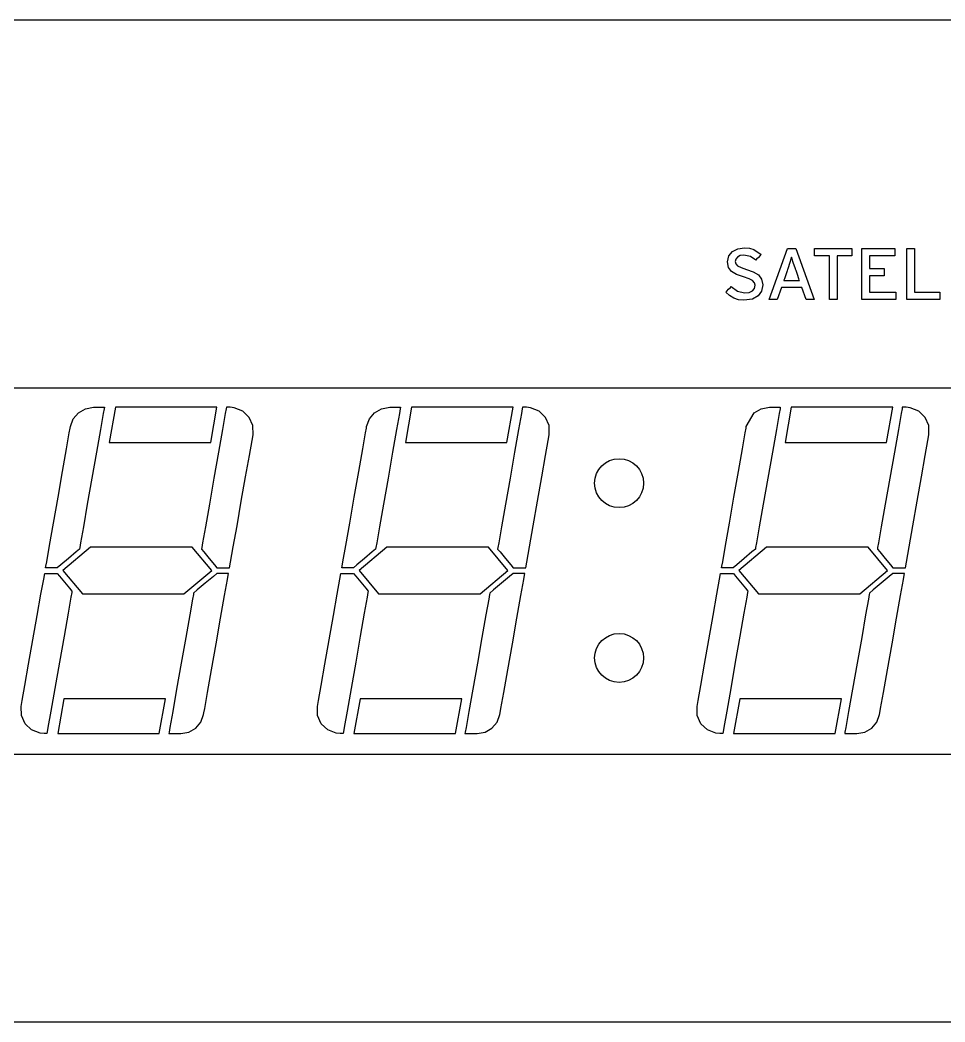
# Model space of a CAD drawing. Extents: x 290.6 to 309.6, y 223.6 to 225.7.
# Drawn here: x 295.691 to 297.279, y 223.973 to 225.693 of the extents above; entities that cross this region are included whole.
import ezdxf

# ---------------------------------------------------------------- set-up
doc = ezdxf.new("R2010")
doc.units = 0
doc.header["$MEASUREMENT"] = 0
doc.layers.get('0').update_dxf_attribs({"linetype": 'CONTINUOUS'})

msp = doc.modelspace()

# ---------------------------------------------------------------- linework, layer by layer
at = {"color": 7}
for points in [[(300.0431, 225.6934), (299.9467, 225.6934), (299.6743, 225.6934), (298.7021, 225.6934), (297.3276, 225.6934), (295.752, 225.6934), (294.1764, 225.6934), (292.802, 225.6934)], [(292.802, 223.9733), (294.1764, 223.9733), (295.752, 223.9733), (297.3276, 223.9733), (298.7021, 223.9733), (299.6743, 223.9733), (299.9467, 223.9733), (300.0431, 223.9733), (300.1221, 224.0523), (300.1221, 224.2963), (300.1221, 224.8333), (300.1221, 225.3702), (300.1221, 225.6143), (300.0431, 225.6934)], [(296.9337, 225.2123), (296.9245, 225.2133), (296.9161, 225.2161), (296.9088, 225.2206), (296.9026, 225.2265), (296.9041, 225.2279), (296.9073, 225.2311), (296.9105, 225.2342), (296.912, 225.2357), (296.9225, 225.228), (296.9347, 225.2252), (296.9427, 225.2259), (296.9483, 225.2284), (296.9517, 225.2324), (296.9528, 225.238), (296.9518, 225.2425), (296.9485, 225.2461), (296.9424, 225.2493), (296.9332, 225.2524), (296.9211, 225.2566), (296.9125, 225.2615), (296.9074, 225.2684), (296.9057, 225.2782), (296.9079, 225.2884), (296.9141, 225.2961), (296.9232, 225.3009), (296.9345, 225.3026), (296.943, 225.3018), (296.9505, 225.2995), (296.9632, 225.2908), (296.9617, 225.2893), (296.9586, 225.286), (296.9554, 225.2828), (296.954, 225.2813), (296.9449, 225.2876), (296.9337, 225.2897), (296.927, 225.2889), (296.9224, 225.2865), (296.9198, 225.283), (296.9189, 225.2789), (296.9198, 225.2747), (296.9228, 225.2714), (296.9287, 225.2684), (296.9381, 225.2652), (296.9497, 225.261), (296.9585, 225.2559), (296.9641, 225.2488), (296.966, 225.2389), (296.9641, 225.2281), (296.9582, 225.2197), (296.9482, 225.2142), (296.9337, 225.2123)], [(297.022, 225.2664), (297.0182, 225.2773), (297.0165, 225.2826), (297.0154, 225.2865), (297.0143, 225.2826), (297.0126, 225.2773), (297.0089, 225.2662), (297.0086, 225.2653), (297.0079, 225.2631), (297.0055, 225.2562), (297.0031, 225.2493), (297.0023, 225.247), (297.002, 225.2462), (297.0031, 225.2462), (297.0062, 225.2462), (297.0155, 225.2462), (297.0247, 225.2462), (297.0278, 225.2462), (297.0289, 225.2462), (297.0286, 225.247), (297.0279, 225.2493), (297.0255, 225.2563), (297.0231, 225.2632), (297.0223, 225.2655), (297.022, 225.2664)], [(297.3635, 224.4324), (296.4665, 224.4324), (295.5694, 224.4324), (294.7869, 224.4324), (294.2334, 224.4324), (294.0783, 224.4324), (294.0235, 224.4324), (293.9735, 224.4822), (293.9735, 224.565), (293.9735, 224.7472), (293.9735, 224.9294), (293.9735, 225.0122), (294.0235, 225.0622), (294.0783, 225.0622), (294.2334, 225.0622), (294.7869, 225.0622), (295.5694, 225.0622), (296.4665, 225.0622), (297.3635, 225.0622)], [(295.7777, 224.9953), (295.7826, 225.0085), (295.7915, 225.019), (295.8034, 225.026), (295.8174, 225.0285), (295.836, 225.0285), (295.8356, 225.0258), (295.8342, 225.018), (295.8294, 224.9905), (295.8225, 224.9515), (295.8147, 224.9068), (295.8068, 224.8622), (295.8, 224.8232), (295.7952, 224.7956), (295.7938, 224.7879), (295.7933, 224.7852), (295.7874, 224.7802), (295.7743, 224.7692), (295.7613, 224.7582), (295.7553, 224.7531), (295.7353, 224.7531), (295.7358, 224.7559), (295.7372, 224.7635), (295.742, 224.791), (295.7487, 224.8298), (295.7565, 224.8742), (295.7643, 224.9186), (295.7711, 224.9574), (295.7759, 224.9848), (295.7772, 224.9925), (295.7777, 224.9953)], [(296.0027, 224.7852), (296.0069, 224.7802), (296.016, 224.7692), (296.0252, 224.7582), (296.0293, 224.7531), (296.051, 224.7531), (296.0528, 224.7629), (296.0573, 224.7888), (296.0637, 224.8253), (296.0711, 224.8672), (296.0785, 224.909), (296.0849, 224.9456), (296.0895, 224.9714), (296.0912, 224.9812), (296.0908, 224.9971), (296.0846, 225.0111), (296.0736, 225.0219), (296.0588, 225.0276), (296.052, 225.0285), (296.0454, 225.0285), (296.045, 225.0258), (296.0436, 225.018), (296.0388, 224.9905), (296.0319, 224.9515), (296.0241, 224.9068), (296.0162, 224.8622), (296.0094, 224.8232), (296.0045, 224.7956), (296.0032, 224.7879), (296.0027, 224.7852)], [(296.2862, 224.9953), (296.291, 225.0085), (296.2998, 225.019), (296.3117, 225.026), (296.3257, 225.0285), (296.3443, 225.0285), (296.3439, 225.0258), (296.3425, 225.018), (296.3377, 224.9905), (296.3308, 224.9515), (296.323, 224.9068), (296.3151, 224.8622), (296.3083, 224.8232), (296.3034, 224.7956), (296.3021, 224.7879), (296.3016, 224.7852), (296.2957, 224.7802), (296.2826, 224.7692), (296.2696, 224.7582), (296.2636, 224.7531), (296.2436, 224.7531), (296.2441, 224.7559), (296.2455, 224.7635), (296.2503, 224.791), (296.2571, 224.8298), (296.2649, 224.8742), (296.2727, 224.9186), (296.2795, 224.9574), (296.2844, 224.9848), (296.2857, 224.9925), (296.2862, 224.9953)], [(296.511, 224.7852), (296.5152, 224.7802), (296.5243, 224.7692), (296.5335, 224.7582), (296.5376, 224.7531), (296.5593, 224.7531), (296.561, 224.7629), (296.5656, 224.7888), (296.5721, 224.8253), (296.5795, 224.8672), (296.5869, 224.909), (296.5934, 224.9456), (296.5979, 224.9714), (296.5997, 224.9812), (296.5992, 224.9971), (296.593, 225.0111), (296.582, 225.0219), (296.5673, 225.0276), (296.5603, 225.0285), (296.5537, 225.0285), (296.5532, 225.0258), (296.5519, 225.018), (296.547, 224.9905), (296.5402, 224.9515), (296.5324, 224.9068), (296.5245, 224.8622), (296.5177, 224.8232), (296.5128, 224.7956), (296.5115, 224.7879), (296.511, 224.7852)], [(296.9377, 224.9953), (296.9515, 225.019), (296.9634, 225.026), (296.9774, 225.0285), (296.9961, 225.0285), (296.9956, 225.0258), (296.9942, 225.018), (296.9894, 224.9905), (296.9825, 224.9515), (296.9747, 224.9068), (296.9668, 224.8622), (296.96, 224.8232), (296.9552, 224.7956), (296.9538, 224.7879), (296.9533, 224.7852), (296.9474, 224.7802), (296.9343, 224.7692), (296.9213, 224.7582), (296.9154, 224.7531), (296.8953, 224.7531), (296.8958, 224.7559), (296.8972, 224.7635), (296.902, 224.791), (296.9088, 224.8298), (296.9165, 224.8742), (296.9243, 224.9186), (296.9311, 224.9574), (296.9359, 224.9848), (296.9373, 224.9925), (296.9377, 224.9953)], [(297.1627, 224.7852), (297.1669, 224.7802), (297.176, 224.7692), (297.1852, 224.7582), (297.1893, 224.7531), (297.211, 224.7531), (297.2128, 224.7629), (297.2173, 224.7888), (297.2237, 224.8253), (297.2311, 224.8672), (297.2385, 224.909), (297.2449, 224.9456), (297.2495, 224.9714), (297.2512, 224.9812), (297.2509, 224.9971), (297.2446, 225.0111), (297.2336, 225.0219), (297.2188, 225.0276), (297.212, 225.0285), (297.2054, 225.0285), (297.205, 225.0258), (297.2036, 225.018), (297.1988, 224.9905), (297.1919, 224.9515), (297.1841, 224.9068), (297.1762, 224.8622), (297.1694, 224.8232), (297.1645, 224.7956), (297.1632, 224.7879), (297.1627, 224.7852)], [(295.7804, 224.7131), (295.78, 224.7104), (295.7786, 224.7026), (295.7737, 224.6749), (295.7668, 224.6357), (295.7589, 224.5907), (295.751, 224.5458), (295.7441, 224.5066), (295.7392, 224.4788), (295.7379, 224.4711), (295.7374, 224.4683), (295.7326, 224.4683), (295.7257, 224.469), (295.7109, 224.4747), (295.6999, 224.4853), (295.6937, 224.4993), (295.6933, 224.5151), (295.695, 224.5249), (295.6996, 224.5507), (295.7061, 224.5873), (295.7135, 224.6291), (295.7209, 224.671), (295.7273, 224.7075), (295.7319, 224.7333), (295.7336, 224.7431), (295.7553, 224.7431), (295.7593, 224.7385), (295.7679, 224.7281), (295.7765, 224.7178), (295.7804, 224.7131)], [(296.0293, 224.7431), (296.0231, 224.7379), (296.0093, 224.7264), (295.9956, 224.715), (295.9893, 224.7097), (295.9888, 224.707), (295.9875, 224.6994), (295.9826, 224.672), (295.9758, 224.6334), (295.9679, 224.589), (295.9601, 224.5447), (295.9533, 224.506), (295.9484, 224.4787), (295.9471, 224.471), (295.9466, 224.4683), (295.9673, 224.4683), (295.9811, 224.4708), (295.993, 224.4776), (296.0017, 224.4881), (296.0064, 224.5012), (296.0069, 224.5039), (296.0083, 224.5116), (296.0131, 224.539), (296.02, 224.5778), (296.0278, 224.6222), (296.0356, 224.6666), (296.0425, 224.7053), (296.0473, 224.7327), (296.0487, 224.7404), (296.0492, 224.7431), (296.0293, 224.7431)], [(296.2889, 224.7131), (296.2884, 224.7104), (296.287, 224.7026), (296.2822, 224.6749), (296.2753, 224.6357), (296.2674, 224.5907), (296.2595, 224.5458), (296.2526, 224.5066), (296.2477, 224.4788), (296.2463, 224.4711), (296.2458, 224.4683), (296.2409, 224.4683), (296.2341, 224.469), (296.2194, 224.4747), (296.2083, 224.4853), (296.2021, 224.4993), (296.2017, 224.5151), (296.2035, 224.5249), (296.208, 224.5507), (296.2145, 224.5873), (296.2218, 224.6291), (296.2292, 224.671), (296.2357, 224.7075), (296.2402, 224.7333), (296.2419, 224.7431), (296.2638, 224.7431), (296.2677, 224.7385), (296.2763, 224.7281), (296.285, 224.7178), (296.2889, 224.7131)], [(296.5376, 224.7431), (296.5314, 224.7379), (296.5176, 224.7264), (296.5039, 224.715), (296.4976, 224.7097), (296.4971, 224.707), (296.4958, 224.6994), (296.4909, 224.672), (296.4841, 224.6334), (296.4762, 224.589), (296.4684, 224.5447), (296.4616, 224.506), (296.4567, 224.4787), (296.4554, 224.471), (296.4549, 224.4683), (296.4756, 224.4683), (296.4894, 224.4708), (296.5013, 224.4776), (296.5101, 224.4881), (296.5149, 224.5012), (296.5154, 224.5039), (296.5167, 224.5116), (296.5216, 224.539), (296.5284, 224.5778), (296.5363, 224.6222), (296.5441, 224.6666), (296.5509, 224.7053), (296.5558, 224.7327), (296.5571, 224.7404), (296.5576, 224.7431), (296.5376, 224.7431)], [(296.9404, 224.7131), (296.94, 224.7104), (296.9386, 224.7026), (296.9337, 224.6749), (296.9268, 224.6357), (296.9189, 224.5907), (296.911, 224.5458), (296.9041, 224.5066), (296.8992, 224.4788), (296.8979, 224.4711), (296.8974, 224.4683), (296.8926, 224.4683), (296.8857, 224.469), (296.8709, 224.4747), (296.86, 224.4853), (296.8537, 224.4993), (296.8533, 224.5151), (296.855, 224.5249), (296.8596, 224.5507), (296.8661, 224.5873), (296.8735, 224.6291), (296.8809, 224.671), (296.8873, 224.7075), (296.8919, 224.7333), (296.8936, 224.7431), (296.9155, 224.7431), (296.9194, 224.7385), (296.928, 224.7281), (296.9365, 224.7178), (296.9404, 224.7131)], [(297.1893, 224.7431), (297.1831, 224.7379), (297.1693, 224.7264), (297.1556, 224.715), (297.1493, 224.7097), (297.1488, 224.707), (297.1475, 224.6994), (297.1426, 224.672), (297.1358, 224.6334), (297.128, 224.589), (297.1201, 224.5447), (297.1133, 224.506), (297.1084, 224.4787), (297.1071, 224.471), (297.1066, 224.4683), (297.1273, 224.4683), (297.1411, 224.4708), (297.153, 224.4776), (297.1618, 224.4881), (297.1664, 224.5012), (297.1669, 224.5039), (297.1683, 224.5116), (297.1731, 224.539), (297.18, 224.5778), (297.1878, 224.6222), (297.1956, 224.6666), (297.2025, 224.7053), (297.2073, 224.7327), (297.2087, 224.7404), (297.2092, 224.7431), (297.1893, 224.7431)]]:
    msp.add_lwpolyline(points, dxfattribs=at)
for points in [[(297.0403, 225.2136), (297.033, 225.2345), (296.9979, 225.2345), (296.9906, 225.2136), (296.9771, 225.2136), (297.0086, 225.3013), (297.0225, 225.3013), (297.0544, 225.2136)], [(297.0935, 225.2884), (297.0935, 225.2136), (297.0803, 225.2136), (297.0803, 225.2884), (297.0549, 225.2884), (297.0549, 225.3013), (297.119, 225.3013), (297.119, 225.2884)], [(297.1363, 225.2136), (297.1363, 225.3013), (297.1926, 225.3013), (297.1926, 225.2884), (297.1493, 225.2884), (297.1493, 225.2669), (297.1744, 225.2669), (297.1744, 225.2541), (297.1493, 225.2541), (297.1493, 225.2265), (297.1944, 225.2265), (297.1944, 225.2136)], [(297.2131, 225.2136), (297.2131, 225.3013), (297.2263, 225.3013), (297.2263, 225.2265), (297.2699, 225.2265), (297.2699, 225.2136)], [(296.0293, 225.0285), (295.8549, 225.0285), (295.8442, 224.9681), (296.0185, 224.9681)], [(296.5376, 225.0285), (296.3633, 225.0285), (296.3526, 224.9681), (296.5269, 224.9681)], [(297.1893, 225.0285), (297.0149, 225.0285), (297.0042, 224.9681), (297.1786, 224.9681)], [(295.765, 224.7484), (295.7984, 224.7084), (295.9727, 224.7084), (296.0203, 224.7484), (295.9868, 224.7882), (295.8125, 224.7882)], [(296.2733, 224.7484), (296.3067, 224.7084), (296.4812, 224.7084), (296.5286, 224.7484), (296.4952, 224.7882), (296.3209, 224.7882)], [(296.925, 224.7484), (296.9584, 224.7084), (297.1327, 224.7084), (297.1803, 224.7484), (297.1469, 224.7882), (296.9725, 224.7882)], [(295.756, 224.4683), (295.9303, 224.4683), (295.941, 224.528), (295.7667, 224.528)], [(296.2643, 224.4683), (296.4388, 224.4683), (296.4494, 224.528), (296.275, 224.528)], [(296.916, 224.4683), (297.0903, 224.4683), (297.101, 224.528), (296.9267, 224.528)]]:
    msp.add_lwpolyline(points, close=True, dxfattribs=at)
for centre in [(296.7194, 224.8983), (296.7194, 224.5982)]:
    msp.add_circle(centre, 0.042, dxfattribs=at)

doc.saveas('drawing.dxf')
